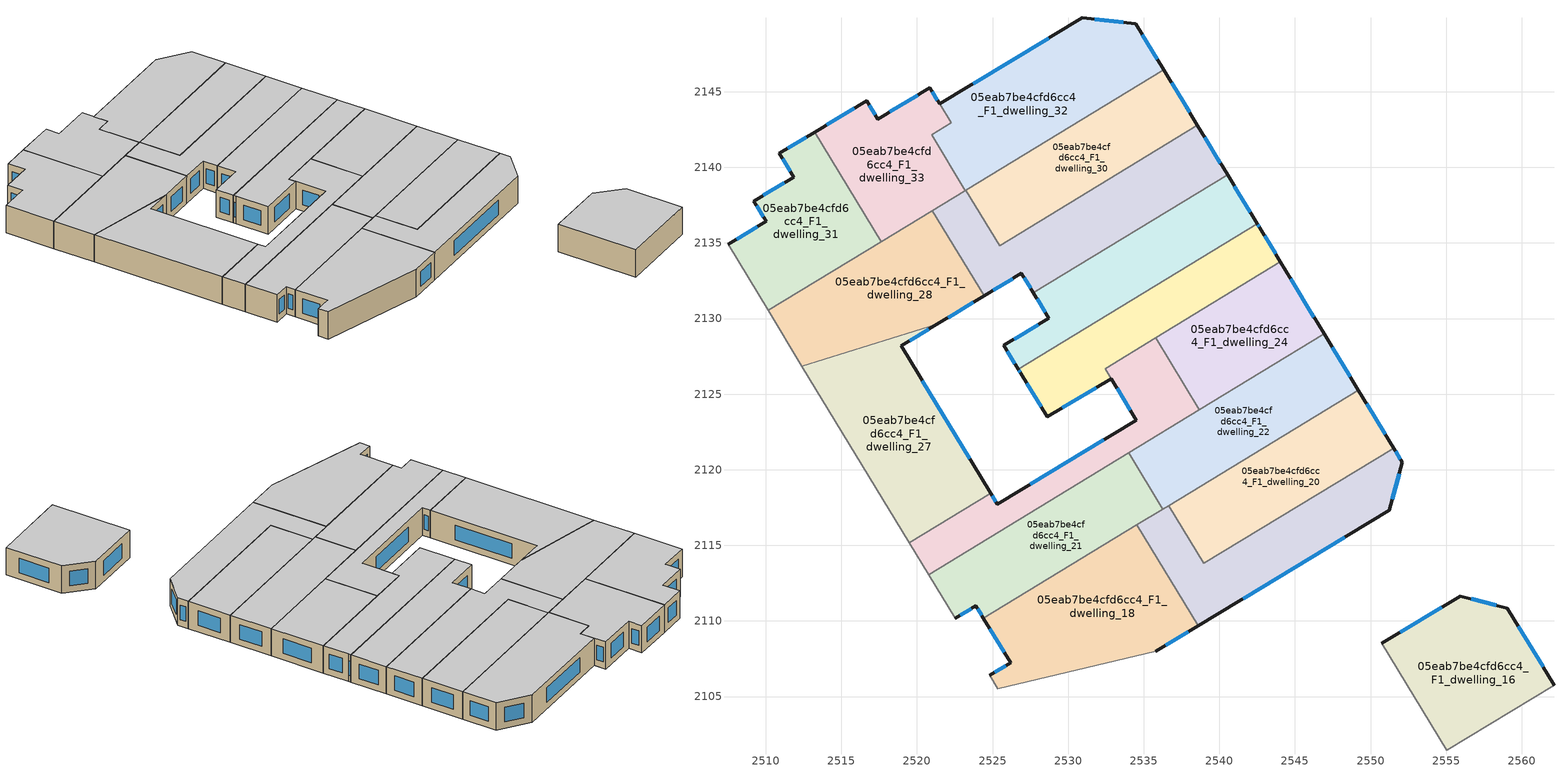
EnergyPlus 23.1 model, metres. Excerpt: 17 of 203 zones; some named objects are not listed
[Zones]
05eab7be4cfd6cc4_F1_dwelling_16
 floor to 05eab7be4cfd6cc4_F0_dwelling_16 (EU_floor_Construction): 2559.04,2110.85 2562.14,2105.76 2555.05,2101.46 2550.76,2108.51 2555.94,2111.64 z3
 wall outside (EU_wall_Construction): 2562.14,2105.76 2559.04,2110.85 2555.94,2111.64 2550.76,2108.51 z3:6
 wall to 05eab7be4cfd6cc4_F1_dwelling_14 (EU_wall_Construction): 2550.76,2108.51 2555.05,2101.46 z3:6
 wall to 05eab7be4cfd6cc4_F1_dwelling_13 (EU_wall_Construction): 2555.05,2101.46 2562.14,2105.76 z3:6
 window (EU_Window_Construction): 2554.72,2110.91 2551.97,2109.25 / 2558.31,2111.04 2556.67,2111.46 / 2561.41,2106.96 2559.77,2109.66 z3.7:5.3
 ceiling to 05eab7be4cfd6cc4_F2_dwelling_16 (EU_floor_Construction): 2562.14,2105.76 2559.04,2110.85 2555.94,2111.64 2550.76,2108.51 2555.05,2101.46 z6
05eab7be4cfd6cc4_F1_dwelling_18
 floor to 05eab7be4cfd6cc4_F0_dwelling_18 (EU_floor_Construction): 2534.55,2116.36 2538.61,2109.68 2535.8,2107.98 2525.36,2105.53 2524.82,2106.41 2526.2,2107.24 2524.4,2110.19 z3
 wall outside (EU_wall_Construction): 2524.4,2110.19 2526.2,2107.24 2524.82,2106.41 / 2535.8,2107.98 2538.61,2109.68 z3:6
 wall to 05eab7be4cfd6cc4_F1_dwelling_19 (EU_wall_Construction): 2538.61,2109.68 2534.55,2116.36 z3:6
 wall to 05eab7be4cfd6cc4_F1_dwelling_17 (EU_wall_Construction): 2525.36,2105.53 2535.8,2107.98 z3:6
 wall adiabatic (EU_wall_Construction): 2524.82,2106.41 2525.36,2105.53 z3:6
 wall to 05eab7be4cfd6cc4_F1_dwelling_21 (EU_wall_Construction): 2534.55,2116.36 2524.4,2110.19 z3:6
 window (EU_Window_Construction): 2525.88,2107.04 2525.15,2106.6 / 2524.83,2109.5 2525.78,2107.93 / 2536.46,2108.38 2537.95,2109.29 z3.7:5.3
 ceiling to 05eab7be4cfd6cc4_F2_dwelling_18 (EU_floor_Construction): 2535.8,2107.98 2538.61,2109.68 2534.55,2116.36 2524.4,2110.19 2526.2,2107.24 2524.82,2106.41 2525.36,2105.53 z6
05eab7be4cfd6cc4_F1_dwelling_19
 floor to 05eab7be4cfd6cc4_F0_dwelling_19 (EU_floor_Construction): 2551.52,2121.44 2552.1,2120.49 2551.25,2117.32 2538.61,2109.68 2534.55,2116.36 2536.64,2117.63 2538.97,2113.8 z3
 wall outside (EU_wall_Construction): 2538.61,2109.68 2551.25,2117.32 2552.1,2120.49 2551.52,2121.44 z3:6
 wall to 05eab7be4cfd6cc4_F1_dwelling_20 (EU_wall_Construction): 2551.52,2121.44 2538.97,2113.8 2536.64,2117.63 z3:6
 wall to 05eab7be4cfd6cc4_F1_dwelling_22 (EU_wall_Construction): 2536.64,2117.63 2536.26,2117.4 z3:6
 wall to 05eab7be4cfd6cc4_F1_dwelling_21 (EU_wall_Construction): 2536.26,2117.4 2534.55,2116.36 z3:6
 window (EU_Window_Construction): 2541.58,2111.48 2548.28,2115.52 / 2551.97,2120.71 2551.66,2121.21 / 2551.45,2118.06 2551.9,2119.74 z3.7:5.3
 ceiling to 05eab7be4cfd6cc4_F2_dwelling_19 (EU_floor_Construction): 2551.25,2117.32 2552.1,2120.49 2551.52,2121.44 2538.97,2113.8 2536.64,2117.63 2534.55,2116.36 2538.61,2109.68 z6
05eab7be4cfd6cc4_F1_dwelling_20
 floor to 05eab7be4cfd6cc4_F0_dwelling_20 (EU_floor_Construction): 2549.2,2125.27 2551.52,2121.44 2538.97,2113.8 2536.64,2117.63 z3
 wall outside (EU_wall_Construction): 2551.52,2121.44 2549.2,2125.27 z3:6
 wall to 05eab7be4cfd6cc4_F1_dwelling_22 (EU_wall_Construction): 2549.2,2125.27 2536.64,2117.63 z3:6
 window (EU_Window_Construction): 2550.98,2122.34 2549.74,2124.37 z3.7:5.3
 ceiling to 05eab7be4cfd6cc4_F2_dwelling_20 (EU_floor_Construction): 2551.52,2121.44 2549.2,2125.27 2536.64,2117.63 2538.97,2113.8 z6
05eab7be4cfd6cc4_F1_dwelling_21
 floor to 05eab7be4cfd6cc4_F0_dwelling_21 (EU_floor_Construction): 2534,2121.12 2536.26,2117.4 2524.4,2110.19 2523.91,2111.01 2522.53,2110.18 2520.77,2113.07 z3
 wall outside (EU_wall_Construction): 2522.53,2110.18 2523.91,2111.01 2524.4,2110.19 z3:6
 wall adiabatic (EU_wall_Construction): 2520.77,2113.07 2522.53,2110.18 z3:6
 wall to 05eab7be4cfd6cc4_F1_dwelling_22 (EU_wall_Construction): 2536.26,2117.4 2534,2121.12 z3:6
 wall to 05eab7be4cfd6cc4_F1_dwelling_23 (EU_wall_Construction): 2534,2121.12 2520.77,2113.07 z3:6
 window (EU_Window_Construction): 2522.85,2110.37 2523.58,2110.81 / 2524.02,2110.82 2524.29,2110.38 z3.7:5.3
 ceiling to 05eab7be4cfd6cc4_F2_dwelling_21 (EU_floor_Construction): 2536.26,2117.4 2534,2121.12 2520.77,2113.07 2522.53,2110.18 2523.91,2111.01 2524.4,2110.19 z6
05eab7be4cfd6cc4_F1_dwelling_22
 floor to 05eab7be4cfd6cc4_F0_dwelling_22 (EU_floor_Construction): 2546.94,2128.98 2549.2,2125.27 2536.26,2117.4 2534,2121.12 z3
 wall outside (EU_wall_Construction): 2549.2,2125.27 2546.94,2128.98 z3:6
 wall to 05eab7be4cfd6cc4_F1_dwelling_24 (EU_wall_Construction): 2546.94,2128.98 2538.69,2123.97 z3:6
 wall to 05eab7be4cfd6cc4_F1_dwelling_23 (EU_wall_Construction): 2538.69,2123.97 2534,2121.12 z3:6
 window (EU_Window_Construction): 2548.66,2126.14 2547.47,2128.11 z3.7:5.3
 ceiling to 05eab7be4cfd6cc4_F2_dwelling_22 (EU_floor_Construction): 2549.2,2125.27 2546.94,2128.98 2534,2121.12 2536.26,2117.4 z6
05eab7be4cfd6cc4_F1_dwelling_23
 floor to 05eab7be4cfd6cc4_F0_dwelling_23 (EU_floor_Construction): 2535.79,2128.73 2538.69,2123.97 2520.77,2113.07 2519.5,2115.16 2524.89,2118.44 2525.32,2117.74 2534.52,2123.29 2532.45,2126.69 z3
 wall outside (EU_wall_Construction): 2532.85,2126.04 2534.52,2123.29 2525.32,2117.74 2524.89,2118.44 z3:6
 wall to 05eab7be4cfd6cc4_F1_dwelling_27 (EU_wall_Construction): 2524.89,2118.44 2519.5,2115.16 z3:6
 wall to 05eab7be4cfd6cc4_F1_dwelling_24 (EU_wall_Construction): 2538.69,2123.97 2535.79,2128.73 z3:6
 wall adiabatic (EU_wall_Construction): 2519.5,2115.16 2520.77,2113.07 z3:6
 wall to 05eab7be4cfd6cc4_F1_dwelling_25 (EU_wall_Construction): 2535.79,2128.73 2532.45,2126.69 2532.85,2126.04 z3:6
 window (EU_Window_Construction): 2525.22,2117.9 2524.99,2118.28 / 2532.36,2121.99 2527.48,2119.04 / 2533.24,2125.39 2534.12,2123.93 z3.7:5.3
 ceiling to 05eab7be4cfd6cc4_F2_dwelling_23 (EU_floor_Construction): 2538.69,2123.97 2535.79,2128.73 2532.45,2126.69 2534.52,2123.29 2525.32,2117.74 2524.89,2118.44 2519.5,2115.16 2520.77,2113.07 z6
05eab7be4cfd6cc4_F1_dwelling_24
 floor to 05eab7be4cfd6cc4_F0_dwelling_24 (EU_floor_Construction): 2544.04,2133.74 2546.94,2128.98 2538.69,2123.97 2535.79,2128.73 z3
 wall outside (EU_wall_Construction): 2546.94,2128.98 2544.04,2133.74 z3:6
 wall to 05eab7be4cfd6cc4_F1_dwelling_25 (EU_wall_Construction): 2544.04,2133.74 2535.8,2128.73 z3:6
 window (EU_Window_Construction): 2546.26,2130.1 2544.72,2132.62 z3.7:5.3
 ceiling to 05eab7be4cfd6cc4_F2_dwelling_24 (EU_floor_Construction): 2546.94,2128.98 2544.04,2133.74 2535.79,2128.73 2538.69,2123.97 z6
05eab7be4cfd6cc4_F1_dwelling_25
 floor to 05eab7be4cfd6cc4_F0_dwelling_25 (EU_floor_Construction): 2542.66,2136.01 2544.04,2133.74 2532.44,2126.69 2532.84,2126.03 2528.63,2123.49 2526.86,2126.4 2526.71,2126.66 2542.51,2136.27 z3
 wall outside (EU_wall_Construction): 2526.71,2126.66 2526.86,2126.4 2528.63,2123.49 2532.84,2126.03 / 2544.04,2133.74 2542.66,2136.01 2542.51,2136.27 z3:6
 wall to 05eab7be4cfd6cc4_F1_dwelling_26 (EU_wall_Construction): 2542.51,2136.27 2526.71,2126.66 z3:6
 window (EU_Window_Construction): 2526.74,2126.6 2526.83,2126.46 / 2542.63,2136.07 2542.55,2136.21 / 2543.72,2134.27 2542.99,2135.48 / 2529.62,2124.09 2531.85,2125.44 / 2527.28,2125.72 2528.21,2124.17 z3.7:5.3
 ceiling to 05eab7be4cfd6cc4_F2_dwelling_25 (EU_floor_Construction): 2544.04,2133.74 2542.66,2136.01 2542.51,2136.27 2526.71,2126.66 2526.86,2126.4 2528.63,2123.49 2532.84,2126.03 2532.44,2126.69 z6
05eab7be4cfd6cc4_F1_dwelling_26
 floor to 05eab7be4cfd6cc4_F0_dwelling_26 (EU_floor_Construction): 2540.54,2139.5 2542.51,2136.27 2526.71,2126.66 2525.76,2128.22 2528.72,2130.02 2527.7,2131.7 z3
 wall outside (EU_wall_Construction): 2527.7,2131.7 2528.72,2130.02 2525.76,2128.22 2526.71,2126.66 / 2542.51,2136.27 2540.54,2139.5 z3:6
 wall to 05eab7be4cfd6cc4_F1_dwelling_29 (EU_wall_Construction): 2540.54,2139.5 2527.7,2131.7 z3:6
 window (EU_Window_Construction): 2528.03,2129.59 2526.45,2128.64 / 2527.94,2131.3 2528.48,2130.41 / 2542.05,2137.03 2541,2138.74 / 2525.98,2127.85 2526.48,2127.02 z3.7:5.3
 ceiling to 05eab7be4cfd6cc4_F2_dwelling_26 (EU_floor_Construction): 2542.51,2136.27 2540.54,2139.5 2527.7,2131.7 2528.72,2130.02 2525.76,2128.22 2526.71,2126.66 z6
05eab7be4cfd6cc4_F1_dwelling_27
 floor to 05eab7be4cfd6cc4_F0_dwelling_27 (EU_floor_Construction): 2521.33,2129.61 2518.97,2128.19 2524.89,2118.44 2519.5,2115.16 2512.39,2126.86 z3
 wall outside (EU_wall_Construction): 2524.89,2118.44 2518.97,2128.19 2521.33,2129.61 z3:6
 wall adiabatic (EU_wall_Construction): 2512.39,2126.86 2519.5,2115.16 z3:6
 wall to 05eab7be4cfd6cc4_F1_dwelling_28 (EU_wall_Construction): 2521.33,2129.61 2512.39,2126.86 z3:6
 window (EU_Window_Construction): 2519.53,2128.52 2520.77,2129.28 / 2523.5,2120.73 2520.36,2125.9 z3.7:5.3
 ceiling to 05eab7be4cfd6cc4_F2_dwelling_27 (EU_floor_Construction): 2524.89,2118.44 2518.97,2128.19 2521.33,2129.61 2512.39,2126.86 2519.5,2115.16 z6
05eab7be4cfd6cc4_F1_dwelling_28
 floor to 05eab7be4cfd6cc4_F0_dwelling_28 (EU_floor_Construction): 2521.03,2137.15 2524.46,2131.51 2521.33,2129.61 2512.39,2126.86 2510.16,2130.54 z3
 wall outside (EU_wall_Construction): 2521.33,2129.61 2524.46,2131.51 z3:6
 wall to 05eab7be4cfd6cc4_F1_dwelling_29 (EU_wall_Construction): 2524.46,2131.51 2521.03,2137.15 z3:6
 wall adiabatic (EU_wall_Construction): 2510.16,2130.54 2512.39,2126.86 z3:6
 wall to 05eab7be4cfd6cc4_F1_dwelling_31 (EU_wall_Construction): 2517.64,2135.08 2510.16,2130.54 z3:6
 wall to 05eab7be4cfd6cc4_F1_dwelling_33 (EU_wall_Construction): 2521.03,2137.15 2517.64,2135.08 z3:6
 window (EU_Window_Construction): 2522.06,2130.06 2523.72,2131.06 z3.7:5.3
 ceiling to 05eab7be4cfd6cc4_F2_dwelling_28 (EU_floor_Construction): 2521.33,2129.61 2524.46,2131.51 2521.03,2137.15 2510.16,2130.54 2512.39,2126.86 z6
05eab7be4cfd6cc4_F1_dwelling_29
 floor to 05eab7be4cfd6cc4_F0_dwelling_29 (EU_floor_Construction): 2538.55,2142.77 2540.54,2139.5 2527.7,2131.7 2526.91,2133 2524.46,2131.51 2521.03,2137.15 2523.12,2138.42 2523.24,2138.49 2525.47,2134.82 z3
 wall outside (EU_wall_Construction): 2540.54,2139.5 2538.55,2142.77 / 2524.46,2131.51 2526.91,2133 2527.7,2131.7 z3:6
 wall to 05eab7be4cfd6cc4_F1_dwelling_30 (EU_wall_Construction): 2538.55,2142.77 2525.47,2134.82 2523.24,2138.49 z3:6
 wall to 05eab7be4cfd6cc4_F1_dwelling_33 (EU_wall_Construction): 2523.2,2138.47 2523.12,2138.42 2521.03,2137.15 z3:6
 wall to 05eab7be4cfd6cc4_F1_dwelling_32 (EU_wall_Construction): 2523.24,2138.49 2523.21,2138.47 z3:6
 window (EU_Window_Construction): 2540.07,2140.27 2539.02,2142 / 2527.1,2132.69 2527.52,2132 / 2525.03,2131.86 2526.34,2132.65 z3.7:5.3
 ceiling to 05eab7be4cfd6cc4_F2_dwelling_29 (EU_floor_Construction): 2540.54,2139.5 2538.55,2142.77 2525.47,2134.82 2523.24,2138.49 2523.12,2138.42 2521.03,2137.15 2524.46,2131.51 2526.91,2133 2527.7,2131.7 z6
05eab7be4cfd6cc4_F1_dwelling_30
 floor to 05eab7be4cfd6cc4_F0_dwelling_30 (EU_floor_Construction): 2536.32,2146.45 2538.55,2142.77 2525.47,2134.82 2523.24,2138.49 z3
 wall outside (EU_wall_Construction): 2538.55,2142.77 2536.32,2146.45 z3:6
 wall to 05eab7be4cfd6cc4_F1_dwelling_32 (EU_wall_Construction): 2536.32,2146.45 2523.24,2138.49 z3:6
 window (EU_Window_Construction): 2538.03,2143.63 2536.85,2145.58 z3.7:5.3
 ceiling to 05eab7be4cfd6cc4_F2_dwelling_30 (EU_floor_Construction): 2538.55,2142.77 2536.32,2146.45 2523.24,2138.49 2525.47,2134.82 z6
05eab7be4cfd6cc4_F1_dwelling_31
 floor to 05eab7be4cfd6cc4_F0_dwelling_31 (EU_floor_Construction): 2513.23,2142.33 2517.64,2135.08 2510.16,2130.54 2507.51,2134.9 2510.04,2136.43 2509.22,2137.77 2511.86,2139.36 2510.91,2140.92 z3
 wall outside (EU_wall_Construction): 2513.23,2142.33 2510.91,2140.92 2511.86,2139.36 2509.22,2137.77 2510.04,2136.43 2507.51,2134.9 z3:6
 wall to 05eab7be4cfd6cc4_F1_dwelling_33 (EU_wall_Construction): 2517.64,2135.08 2513.23,2142.33 z3:6
 wall adiabatic (EU_wall_Construction): 2507.51,2134.9 2510.16,2130.54 z3:6
 window (EU_Window_Construction): 2512.69,2142 2511.45,2141.25 / 2509.44,2136.07 2508.1,2135.26 / 2509.41,2137.46 2509.84,2136.74 / 2511.24,2138.99 2509.84,2138.14 / 2511.13,2140.55 2511.63,2139.73 z3.7:5.3
 ceiling to 05eab7be4cfd6cc4_F2_dwelling_31 (EU_floor_Construction): 2517.64,2135.08 2513.23,2142.33 2510.91,2140.92 2511.86,2139.36 2509.22,2137.77 2510.04,2136.43 2507.51,2134.9 2510.16,2130.54 z6
05eab7be4cfd6cc4_F1_dwelling_32
 floor to 05eab7be4cfd6cc4_F0_dwelling_32 (EU_floor_Construction): 2534.46,2149.5 2536.32,2146.45 2523.21,2138.47 2520.97,2142.15 2522.27,2142.95 2521.51,2144.2 2530.93,2149.89 z3
 wall outside (EU_wall_Construction): 2536.32,2146.45 2534.46,2149.5 2530.93,2149.89 2521.51,2144.2 z3:6
 wall to 05eab7be4cfd6cc4_F1_dwelling_33 (EU_wall_Construction): 2522.26,2142.94 2520.97,2142.15 2523.21,2138.47 / 2521.51,2144.2 2522.27,2142.95 z3:6
 window (EU_Window_Construction): 2528.72,2148.55 2523.72,2145.53 / 2533.63,2149.59 2531.76,2149.8 / 2535.88,2147.16 2534.9,2148.78 z3.7:5.3
 ceiling to 05eab7be4cfd6cc4_F2_dwelling_32 (EU_floor_Construction): 2536.32,2146.45 2534.46,2149.5 2530.93,2149.89 2521.51,2144.2 2522.27,2142.95 2520.97,2142.15 2523.21,2138.47 z6
05eab7be4cfd6cc4_F1_dwelling_33
 floor to 05eab7be4cfd6cc4_F0_dwelling_33 (EU_floor_Construction): 2520.86,2145.27 2522.26,2142.94 2520.97,2142.15 2523.21,2138.47 2517.64,2135.08 2513.23,2142.33 2516.67,2144.4 2517.41,2143.18 z3
 wall outside (EU_wall_Construction): 2521.51,2144.19 2520.86,2145.27 2517.41,2143.18 2516.67,2144.4 2513.23,2142.33 z3:6
 window (EU_Window_Construction): 2517.23,2143.47 2516.84,2144.12 / 2520.05,2144.78 2518.22,2143.67 / 2515.86,2143.92 2514.04,2142.81 / 2521.35,2144.45 2521.01,2145.01 z3.7:5.3
 ceiling to 05eab7be4cfd6cc4_F2_dwelling_33 (EU_floor_Construction): 2523.21,2138.47 2520.97,2142.15 2522.26,2142.94 2520.86,2145.27 2517.41,2143.18 2516.67,2144.4 2513.23,2142.33 2517.64,2135.08 z6
[Building]
EU S2 Campaign: North Axis=0; Terrain=City; Solar Distribution=FullExterior
[Site:Location]
Budapest.Ferenc.Liszt.Intl.AP: Latitude=47.437; Longitude=19.256; Time Zone=1; Elevation=185
[SizingPeriod:WeatherFileDays]
AnnualSizingPeriod: Begin Month=1; Begin Day of Month=1; End Month=12; End Day of Month=31; Day of Week for Start Day=Monday; Use Weather File Daylight Saving Period=No; Use Weather File Rain and Snow Indicators=No
[MATERIAL]
EU_InternalMass_Material: Roughness=MediumRough; Thickness=0.1; Conductivity=1; Density=1800; Specific Heat=900; Thermal Absorptance=0.9; Solar Absorptance=0.7; Visible Absorptance=0.7
[MATERIAL:NOMASS] Roughness=MediumRough; Thermal Absorptance=0.9; Solar Absorptance=0.7; Visible Absorptance=0.7
Name | Thermal Resistance
EU_wall_NoMass | 0.832559
EU_floor_NoMass | 0.872794
[WINDOWMATERIAL:SIMPLEGLAZINGSYSTEM]
EU_Window_SimpleGlazing: UFactor=2.79869; Solar Heat Gain Coefficient=0.75; Visible Transmittance=0.75
[CONSTRUCTION]
EU_wall_Construction: EU_wall_NoMass
EU_floor_Construction: EU_floor_NoMass
EU_Window_Construction: EU_Window_SimpleGlazing
EU_InternalMass_Construction: EU_InternalMass_Material
[ZONE] Type=1; Multiplier=1; Ceiling Height=autocalculate; Floor Area=autocalculate; Part of Total Floor Area=Yes
Name | Volume
05eab7be4cfd6cc4_F1_dwelling_16 | 197.509
05eab7be4cfd6cc4_F1_dwelling_18 | 248.392
05eab7be4cfd6cc4_F1_dwelling_19 | 197.486
05eab7be4cfd6cc4_F1_dwelling_20; 05eab7be4cfd6cc4_F1_dwelling_30 | 197.505
05eab7be4cfd6cc4_F1_dwelling_21 | 197.489
05eab7be4cfd6cc4_F1_dwelling_22 | 197.493
05eab7be4cfd6cc4_F1_dwelling_23 | 163.405
05eab7be4cfd6cc4_F1_dwelling_24 | 161.257
05eab7be4cfd6cc4_F1_dwelling_25 | 175.091
05eab7be4cfd6cc4_F1_dwelling_26 | 189.827
05eab7be4cfd6cc4_F1_dwelling_27 | 247.019
05eab7be4cfd6cc4_F1_dwelling_28 | 220.495
05eab7be4cfd6cc4_F1_dwelling_29 | 225.489
05eab7be4cfd6cc4_F1_dwelling_31 | 175.921
05eab7be4cfd6cc4_F1_dwelling_32 | 249.286
05eab7be4cfd6cc4_F1_dwelling_33 | 167.277
[INTERNALMASS] Construction=EU_InternalMass_Construction
Name | Zone or ZoneList | Surface Area
05eab7be4cfd6cc4_F1_dwelling_16_EU_InternalMass | 05eab7be4cfd6cc4_F1_dwelling_16 | 65.8377
05eab7be4cfd6cc4_F1_dwelling_18_EU_InternalMass | 05eab7be4cfd6cc4_F1_dwelling_18 | 82.7974
05eab7be4cfd6cc4_F1_dwelling_19_EU_InternalMass | 05eab7be4cfd6cc4_F1_dwelling_19 | 65.8289
05eab7be4cfd6cc4_F1_dwelling_20_EU_InternalMass | 05eab7be4cfd6cc4_F1_dwelling_20 | 65.8364
05eab7be4cfd6cc4_F1_dwelling_21_EU_InternalMass | 05eab7be4cfd6cc4_F1_dwelling_21 | 65.8295
05eab7be4cfd6cc4_F1_dwelling_22_EU_InternalMass | 05eab7be4cfd6cc4_F1_dwelling_22 | 65.8315
05eab7be4cfd6cc4_F1_dwelling_23_EU_InternalMass | 05eab7be4cfd6cc4_F1_dwelling_23 | 54.4768
05eab7be4cfd6cc4_F1_dwelling_24_EU_InternalMass | 05eab7be4cfd6cc4_F1_dwelling_24 | 53.7534
05eab7be4cfd6cc4_F1_dwelling_25_EU_InternalMass | 05eab7be4cfd6cc4_F1_dwelling_25 | 58.3621
05eab7be4cfd6cc4_F1_dwelling_26_EU_InternalMass | 05eab7be4cfd6cc4_F1_dwelling_26 | 63.2723
05eab7be4cfd6cc4_F1_dwelling_27_EU_InternalMass | 05eab7be4cfd6cc4_F1_dwelling_27 | 82.3386
05eab7be4cfd6cc4_F1_dwelling_28_EU_InternalMass | 05eab7be4cfd6cc4_F1_dwelling_28 | 73.4946
05eab7be4cfd6cc4_F1_dwelling_29_EU_InternalMass | 05eab7be4cfd6cc4_F1_dwelling_29 | 75.1689
05eab7be4cfd6cc4_F1_dwelling_30_EU_InternalMass | 05eab7be4cfd6cc4_F1_dwelling_30 | 65.8347
05eab7be4cfd6cc4_F1_dwelling_31_EU_InternalMass | 05eab7be4cfd6cc4_F1_dwelling_31 | 58.6348
05eab7be4cfd6cc4_F1_dwelling_32_EU_InternalMass | 05eab7be4cfd6cc4_F1_dwelling_32 | 83.0961
05eab7be4cfd6cc4_F1_dwelling_33_EU_InternalMass | 05eab7be4cfd6cc4_F1_dwelling_33 | 55.7716
[OTHEREQUIPMENT] Fuel Type=Electricity; Design Level Calculation Method=Watts/Area; Power per Zone Floor Area=1; Fraction Latent=0; Fraction Radiant=0; Fraction Lost=0; Carbon Dioxide Generation Rate=0; EndUse Subcategory=EU_Step8_InternalGains
Name | Zone or ZoneList or Space or SpaceList | Schedule
EU_Step8_InternalGain_05eab7be4cfd6cc4_F1_dwelling_16_f000 | 05eab7be4cfd6cc4_F1_dwelling_16 | EU_Step8_GainSchedule_05eab7be4cfd6cc4_F1_dwelling_16_f000
EU_Step8_InternalGain_05eab7be4cfd6cc4_F1_dwelling_18_f000 | 05eab7be4cfd6cc4_F1_dwelling_18 | EU_Step8_GainSchedule_05eab7be4cfd6cc4_F1_dwelling_18_f000
EU_Step8_InternalGain_05eab7be4cfd6cc4_F1_dwelling_19_f000 | 05eab7be4cfd6cc4_F1_dwelling_19 | EU_Step8_GainSchedule_05eab7be4cfd6cc4_F1_dwelling_19_f000
EU_Step8_InternalGain_05eab7be4cfd6cc4_F1_dwelling_20_f000 | 05eab7be4cfd6cc4_F1_dwelling_20 | EU_Step8_GainSchedule_05eab7be4cfd6cc4_F1_dwelling_20_f000
EU_Step8_InternalGain_05eab7be4cfd6cc4_F1_dwelling_21_f000 | 05eab7be4cfd6cc4_F1_dwelling_21 | EU_Step8_GainSchedule_05eab7be4cfd6cc4_F1_dwelling_21_f000
EU_Step8_InternalGain_05eab7be4cfd6cc4_F1_dwelling_22_f000 | 05eab7be4cfd6cc4_F1_dwelling_22 | EU_Step8_GainSchedule_05eab7be4cfd6cc4_F1_dwelling_22_f000
EU_Step8_InternalGain_05eab7be4cfd6cc4_F1_dwelling_23_f000 | 05eab7be4cfd6cc4_F1_dwelling_23 | EU_Step8_GainSchedule_05eab7be4cfd6cc4_F1_dwelling_23_f000
EU_Step8_InternalGain_05eab7be4cfd6cc4_F1_dwelling_24_f000 | 05eab7be4cfd6cc4_F1_dwelling_24 | EU_Step8_GainSchedule_05eab7be4cfd6cc4_F1_dwelling_24_f000
EU_Step8_InternalGain_05eab7be4cfd6cc4_F1_dwelling_25_f000 | 05eab7be4cfd6cc4_F1_dwelling_25 | EU_Step8_GainSchedule_05eab7be4cfd6cc4_F1_dwelling_25_f000
EU_Step8_InternalGain_05eab7be4cfd6cc4_F1_dwelling_26_f000 | 05eab7be4cfd6cc4_F1_dwelling_26 | EU_Step8_GainSchedule_05eab7be4cfd6cc4_F1_dwelling_26_f000
EU_Step8_InternalGain_05eab7be4cfd6cc4_F1_dwelling_27_f000 | 05eab7be4cfd6cc4_F1_dwelling_27 | EU_Step8_GainSchedule_05eab7be4cfd6cc4_F1_dwelling_27_f000
EU_Step8_InternalGain_05eab7be4cfd6cc4_F1_dwelling_28_f000 | 05eab7be4cfd6cc4_F1_dwelling_28 | EU_Step8_GainSchedule_05eab7be4cfd6cc4_F1_dwelling_28_f000
EU_Step8_InternalGain_05eab7be4cfd6cc4_F1_dwelling_29_f000 | 05eab7be4cfd6cc4_F1_dwelling_29 | EU_Step8_GainSchedule_05eab7be4cfd6cc4_F1_dwelling_29_f000
EU_Step8_InternalGain_05eab7be4cfd6cc4_F1_dwelling_30_f000 | 05eab7be4cfd6cc4_F1_dwelling_30 | EU_Step8_GainSchedule_05eab7be4cfd6cc4_F1_dwelling_30_f000
EU_Step8_InternalGain_05eab7be4cfd6cc4_F1_dwelling_31_f000 | 05eab7be4cfd6cc4_F1_dwelling_31 | EU_Step8_GainSchedule_05eab7be4cfd6cc4_F1_dwelling_31_f000
EU_Step8_InternalGain_05eab7be4cfd6cc4_F1_dwelling_32_f000 | 05eab7be4cfd6cc4_F1_dwelling_32 | EU_Step8_GainSchedule_05eab7be4cfd6cc4_F1_dwelling_32_f000
EU_Step8_InternalGain_05eab7be4cfd6cc4_F1_dwelling_33_f000 | 05eab7be4cfd6cc4_F1_dwelling_33 | EU_Step8_GainSchedule_05eab7be4cfd6cc4_F1_dwelling_33_f000
[ZONEVENTILATION:DESIGNFLOWRATE] Schedule=EU_AlwaysOn; Design Flow Rate Calculation Method=AirChanges/Hour; Air Changes per Hour=0.475469; Ventilation Type=Natural; Fan Pressure Rise=0; Fan Total Efficiency=1; Constant Term Coefficient=1; Temperature Term Coefficient=0; Velocity Term Coefficient=0; Velocity Squared Term Coefficient=0; Minimum Indoor Temperature=-100; Maximum Indoor Temperature=100; Delta Temperature=-100; Minimum Outdoor Temperature=-100; Maximum Outdoor Temperature=100; Maximum Wind Speed=40
Name | Zone or ZoneList or Space or SpaceList
EU_ConstantAir_05eab7be4cfd6cc4_F1_dwelling_16 | 05eab7be4cfd6cc4_F1_dwelling_16
EU_ConstantAir_05eab7be4cfd6cc4_F1_dwelling_18 | 05eab7be4cfd6cc4_F1_dwelling_18
EU_ConstantAir_05eab7be4cfd6cc4_F1_dwelling_19 | 05eab7be4cfd6cc4_F1_dwelling_19
EU_ConstantAir_05eab7be4cfd6cc4_F1_dwelling_20 | 05eab7be4cfd6cc4_F1_dwelling_20
EU_ConstantAir_05eab7be4cfd6cc4_F1_dwelling_21 | 05eab7be4cfd6cc4_F1_dwelling_21
EU_ConstantAir_05eab7be4cfd6cc4_F1_dwelling_22 | 05eab7be4cfd6cc4_F1_dwelling_22
EU_ConstantAir_05eab7be4cfd6cc4_F1_dwelling_23 | 05eab7be4cfd6cc4_F1_dwelling_23
EU_ConstantAir_05eab7be4cfd6cc4_F1_dwelling_24 | 05eab7be4cfd6cc4_F1_dwelling_24
EU_ConstantAir_05eab7be4cfd6cc4_F1_dwelling_25 | 05eab7be4cfd6cc4_F1_dwelling_25
EU_ConstantAir_05eab7be4cfd6cc4_F1_dwelling_26 | 05eab7be4cfd6cc4_F1_dwelling_26
EU_ConstantAir_05eab7be4cfd6cc4_F1_dwelling_27 | 05eab7be4cfd6cc4_F1_dwelling_27
EU_ConstantAir_05eab7be4cfd6cc4_F1_dwelling_28 | 05eab7be4cfd6cc4_F1_dwelling_28
EU_ConstantAir_05eab7be4cfd6cc4_F1_dwelling_29 | 05eab7be4cfd6cc4_F1_dwelling_29
EU_ConstantAir_05eab7be4cfd6cc4_F1_dwelling_30 | 05eab7be4cfd6cc4_F1_dwelling_30
EU_ConstantAir_05eab7be4cfd6cc4_F1_dwelling_31 | 05eab7be4cfd6cc4_F1_dwelling_31
EU_ConstantAir_05eab7be4cfd6cc4_F1_dwelling_32 | 05eab7be4cfd6cc4_F1_dwelling_32
EU_ConstantAir_05eab7be4cfd6cc4_F1_dwelling_33 | 05eab7be4cfd6cc4_F1_dwelling_33
[HVACTEMPLATE:ZONE:IDEALLOADSAIRSYSTEM] System Availability Schedule=EU_AlwaysOn; Maximum Heating Supply Air Temperature=50; Minimum Cooling Supply Air Temperature=13; Maximum Heating Supply Air Humidity Ratio=0.0156; Minimum Cooling Supply Air Humidity Ratio=0.0077; Heating Limit=NoLimit; Cooling Limit=NoLimit; Heating Availability Schedule=EU_AlwaysOn; Cooling Availability Schedule=EU_CoolingOff; Dehumidification Control Type=ConstantSensibleHeatRatio; Cooling Sensible Heat Ratio=0.7; Dehumidification Setpoint=60; Humidification Control Type=None; Humidification Setpoint=30; Outdoor Air Method=None; Outdoor Air Flow Rate per Person=0.00944; Outdoor Air Flow Rate per Zone Floor Area=0; Outdoor Air Flow Rate per Zone=0; Demand Controlled Ventilation Type=None; Outdoor Air Economizer Type=NoEconomizer; Heat Recovery Type=None; Sensible Heat Recovery Effectiveness=0.7; Latent Heat Recovery Effectiveness=0.65
Name | Template Thermostat
05eab7be4cfd6cc4_F1_dwelling_16 | EU_HeatOnly_05eab7be4cfd6cc4_F1_dwelling_16
05eab7be4cfd6cc4_F1_dwelling_18 | EU_HeatOnly_05eab7be4cfd6cc4_F1_dwelling_18
05eab7be4cfd6cc4_F1_dwelling_19 | EU_HeatOnly_05eab7be4cfd6cc4_F1_dwelling_19
05eab7be4cfd6cc4_F1_dwelling_20 | EU_HeatOnly_05eab7be4cfd6cc4_F1_dwelling_20
05eab7be4cfd6cc4_F1_dwelling_21 | EU_HeatOnly_05eab7be4cfd6cc4_F1_dwelling_21
05eab7be4cfd6cc4_F1_dwelling_22 | EU_HeatOnly_05eab7be4cfd6cc4_F1_dwelling_22
05eab7be4cfd6cc4_F1_dwelling_23 | EU_HeatOnly_05eab7be4cfd6cc4_F1_dwelling_23
05eab7be4cfd6cc4_F1_dwelling_24 | EU_HeatOnly_05eab7be4cfd6cc4_F1_dwelling_24
05eab7be4cfd6cc4_F1_dwelling_25 | EU_HeatOnly_05eab7be4cfd6cc4_F1_dwelling_25
05eab7be4cfd6cc4_F1_dwelling_26 | EU_HeatOnly_05eab7be4cfd6cc4_F1_dwelling_26
05eab7be4cfd6cc4_F1_dwelling_27 | EU_HeatOnly_05eab7be4cfd6cc4_F1_dwelling_27
05eab7be4cfd6cc4_F1_dwelling_28 | EU_HeatOnly_05eab7be4cfd6cc4_F1_dwelling_28
05eab7be4cfd6cc4_F1_dwelling_29 | EU_HeatOnly_05eab7be4cfd6cc4_F1_dwelling_29
05eab7be4cfd6cc4_F1_dwelling_30 | EU_HeatOnly_05eab7be4cfd6cc4_F1_dwelling_30
05eab7be4cfd6cc4_F1_dwelling_31 | EU_HeatOnly_05eab7be4cfd6cc4_F1_dwelling_31
05eab7be4cfd6cc4_F1_dwelling_32 | EU_HeatOnly_05eab7be4cfd6cc4_F1_dwelling_32
05eab7be4cfd6cc4_F1_dwelling_33 | EU_HeatOnly_05eab7be4cfd6cc4_F1_dwelling_33
[SIZING:ZONE] Zone Cooling Design Supply Air Temperature Input Method=SupplyAirTemperature; Zone Cooling Design Supply Air Temperature=13; Zone Heating Design Supply Air Temperature Input Method=SupplyAirTemperature; Zone Heating Design Supply Air Temperature=50; Zone Cooling Design Supply Air Humidity Ratio=0.008; Zone Heating Design Supply Air Humidity Ratio=0.008; Cooling Design Air Flow Method=DesignDay; Cooling Design Air Flow Rate=0; Cooling Minimum Air Flow per Zone Floor Area=0.000762; Cooling Minimum Air Flow=0; Cooling Minimum Air Flow Fraction=0.2; Heating Design Air Flow Method=DesignDay; Heating Design Air Flow Rate=0; Heating Maximum Air Flow per Zone Floor Area=0.002032; Heating Maximum Air Flow=0.141576; Heating Maximum Air Flow Fraction=0.3; Account for Dedicated Outdoor Air System=No; Dedicated Outdoor Air System Control Strategy=NeutralSupplyAir; Dedicated Outdoor Air Low Setpoint Temperature for Design=autosize; Dedicated Outdoor Air High Setpoint Temperature for Design=autosize; Zone Load Sizing Method=Sensible Load Only No Latent Load; Zone Latent Cooling Design Supply Air Humidity Ratio Input Method=HumidityRatioDifference; Zone Cooling Design Supply Air Humidity Ratio Difference=0.005; Zone Latent Heating Design Supply Air Humidity Ratio Input Method=HumidityRatioDifference; Zone Humidification Design Supply Air Humidity Ratio Difference=0.005
05eab7be4cfd6cc4_F1_dwelling_16; 05eab7be4cfd6cc4_F1_dwelling_18; 05eab7be4cfd6cc4_F1_dwelling_19; 05eab7be4cfd6cc4_F1_dwelling_20; 05eab7be4cfd6cc4_F1_dwelling_21; 05eab7be4cfd6cc4_F1_dwelling_22; 05eab7be4cfd6cc4_F1_dwelling_23; 05eab7be4cfd6cc4_F1_dwelling_24; 05eab7be4cfd6cc4_F1_dwelling_25; 05eab7be4cfd6cc4_F1_dwelling_26; 05eab7be4cfd6cc4_F1_dwelling_27; 05eab7be4cfd6cc4_F1_dwelling_28; 05eab7be4cfd6cc4_F1_dwelling_29; 05eab7be4cfd6cc4_F1_dwelling_30; 05eab7be4cfd6cc4_F1_dwelling_31; 05eab7be4cfd6cc4_F1_dwelling_32; 05eab7be4cfd6cc4_F1_dwelling_33
[SCHEDULE:CONSTANT]
Name | Hourly Value
EU_AlwaysOn | 1
EU_CoolingOff | 0
[SCHEDULE:FILE] Column Number=1; Rows to Skip at Top=0; Number of Hours of Data=8760; Column Separator=Comma; Interpolate to Timestep=No; Minutes per Item=60; Adjust Schedule for Daylight Savings=Yes
Name | File
EU_Step8_GainSchedule_05eab7be4cfd6cc4_F1_dwelling_16_f000 | ../../schedules/05eab7be4cfd6cc4/05eab7be4cfd6cc4_F1_dwelling_16_f000_gain.csv
EU_Step8_GainSchedule_05eab7be4cfd6cc4_F1_dwelling_18_f000 | ../../schedules/05eab7be4cfd6cc4/05eab7be4cfd6cc4_F1_dwelling_18_f000_gain.csv
EU_Step8_GainSchedule_05eab7be4cfd6cc4_F1_dwelling_19_f000 | ../../schedules/05eab7be4cfd6cc4/05eab7be4cfd6cc4_F1_dwelling_19_f000_gain.csv
EU_Step8_GainSchedule_05eab7be4cfd6cc4_F1_dwelling_20_f000 | ../../schedules/05eab7be4cfd6cc4/05eab7be4cfd6cc4_F1_dwelling_20_f000_gain.csv
EU_Step8_GainSchedule_05eab7be4cfd6cc4_F1_dwelling_21_f000 | ../../schedules/05eab7be4cfd6cc4/05eab7be4cfd6cc4_F1_dwelling_21_f000_gain.csv
EU_Step8_GainSchedule_05eab7be4cfd6cc4_F1_dwelling_22_f000 | ../../schedules/05eab7be4cfd6cc4/05eab7be4cfd6cc4_F1_dwelling_22_f000_gain.csv
EU_Step8_GainSchedule_05eab7be4cfd6cc4_F1_dwelling_23_f000 | ../../schedules/05eab7be4cfd6cc4/05eab7be4cfd6cc4_F1_dwelling_23_f000_gain.csv
EU_Step8_GainSchedule_05eab7be4cfd6cc4_F1_dwelling_24_f000 | ../../schedules/05eab7be4cfd6cc4/05eab7be4cfd6cc4_F1_dwelling_24_f000_gain.csv
EU_Step8_GainSchedule_05eab7be4cfd6cc4_F1_dwelling_25_f000 | ../../schedules/05eab7be4cfd6cc4/05eab7be4cfd6cc4_F1_dwelling_25_f000_gain.csv
EU_Step8_GainSchedule_05eab7be4cfd6cc4_F1_dwelling_26_f000 | ../../schedules/05eab7be4cfd6cc4/05eab7be4cfd6cc4_F1_dwelling_26_f000_gain.csv
EU_Step8_GainSchedule_05eab7be4cfd6cc4_F1_dwelling_27_f000 | ../../schedules/05eab7be4cfd6cc4/05eab7be4cfd6cc4_F1_dwelling_27_f000_gain.csv
EU_Step8_GainSchedule_05eab7be4cfd6cc4_F1_dwelling_28_f000 | ../../schedules/05eab7be4cfd6cc4/05eab7be4cfd6cc4_F1_dwelling_28_f000_gain.csv
EU_Step8_GainSchedule_05eab7be4cfd6cc4_F1_dwelling_29_f000 | ../../schedules/05eab7be4cfd6cc4/05eab7be4cfd6cc4_F1_dwelling_29_f000_gain.csv
EU_Step8_GainSchedule_05eab7be4cfd6cc4_F1_dwelling_30_f000 | ../../schedules/05eab7be4cfd6cc4/05eab7be4cfd6cc4_F1_dwelling_30_f000_gain.csv
EU_Step8_GainSchedule_05eab7be4cfd6cc4_F1_dwelling_31_f000 | ../../schedules/05eab7be4cfd6cc4/05eab7be4cfd6cc4_F1_dwelling_31_f000_gain.csv
EU_Step8_GainSchedule_05eab7be4cfd6cc4_F1_dwelling_32_f000 | ../../schedules/05eab7be4cfd6cc4/05eab7be4cfd6cc4_F1_dwelling_32_f000_gain.csv
EU_Step8_GainSchedule_05eab7be4cfd6cc4_F1_dwelling_33_f000 | ../../schedules/05eab7be4cfd6cc4/05eab7be4cfd6cc4_F1_dwelling_33_f000_gain.csv
